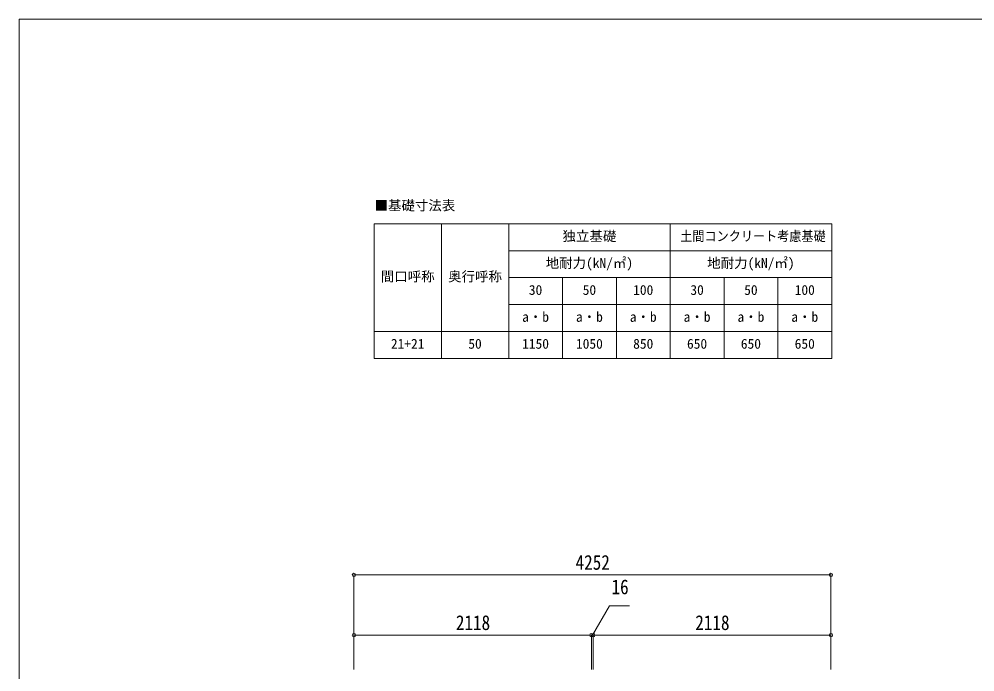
# Model space of a CAD drawing. Units: millimetres at full size, sheet at 1:30. Extents: x -8432 to 8432, y -5820 to 5820.
# Drawn here: x -8432 to 89, y 0 to 5820 of the extents above; entities that cross this region are included whole.
import ezdxf
from ezdxf.enums import TextEntityAlignment as Align

# ---------------------------------------------------------------- set-up
doc = ezdxf.new("R2010")
doc.units = ezdxf.units.MM
doc.header["$LTSCALE"] = 30
doc.header["$PDMODE"] = 32
doc.header["$PDSIZE"] = 30
for name, color, linetype, lineweight in [('0-6_OTH_LINE', 6, 'Continuous', 9), ('0-E_DET2', 7, 'Continuous', 18), ('F-0_240', 7, 'Continuous', 9)]:
    doc.layers.add(name, color=color, linetype=linetype, lineweight=lineweight)
doc.styles.add('ＭＳ ゴシック', font='')
doc.styles.get('ＭＳ ゴシック').set_extended_font_data('MS Gothic')

msp = doc.modelspace()

# ---------------------------------------------------------------- linework, layer by layer
at = {"layer": '0-6_OTH_LINE'}
for p, q in [((-5446.85, 864.8), (-5446.85, 27.52)), ((-1194.38, 864.8), (-5446.85, 864.8)), ((-1194.38, 864.8), (-1194.38, 27.52)), ((-5446.85, 327.52), (-5446.85, 20.12)), ((-5446.85, 327.52), (-3328.61, 327.52)), ((-3328.61, 327.52), (-3328.61, 20.12)), ((-3328.61, 327.52), (-3312.62, 327.52)), ((-3312.62, 327.52), (-3312.62, 20.12)), ((-3312.62, 327.52), (-1194.38, 327.52)), ((-1194.38, 327.52), (-1194.38, 20.12))]:
    msp.add_line(p, q, dxfattribs=at)
msp.add_lwpolyline([(-3320.61, 327.52), (-3168.88, 590.34), (-2989.62, 590.34)], dxfattribs=at)
for p in [(-5446.85, 864.8), (-1194.38, 864.8), (-5446.85, 327.52), (-3328.61, 327.52), (-3312.62, 327.52), (-1194.38, 327.52)]:
    msp.add_point(p, dxfattribs=at)
at = {"layer": '0-E_DET2'}
for p, q in [((-5267.27, 3994.88), (-5267.27, 2794.88)), ((-5267.27, 3994.88), (-1187.27, 3994.88)), ((-4667.27, 3994.88), (-4667.27, 2794.88)), ((-4067.27, 3994.88), (-4067.27, 2794.88)), ((-2627.27, 3994.88), (-2627.27, 2794.88)), ((-1187.27, 3994.88), (-1187.27, 2794.88)), ((-4067.27, 3754.88), (-1187.27, 3754.88)), ((-4067.27, 3514.88), (-1187.27, 3514.88)), ((-3587.27, 3514.88), (-3587.27, 2794.88)), ((-3107.27, 3514.88), (-3107.27, 2794.88)), ((-2147.27, 3514.88), (-2147.27, 2794.88)), ((-1667.27, 3514.88), (-1667.27, 2794.88)), ((-4067.27, 3274.88), (-1187.27, 3274.88)), ((-5267.27, 3034.88), (-1187.27, 3034.88)), ((-5267.27, 2794.88), (-1187.27, 2794.88))]:
    msp.add_line(p, q, dxfattribs=at)
at = {"layer": 'F-0_240', "color": 5}
for q in [(-8432.06, -5820), (8007.94, 5820)]:
    msp.add_line((-8432.06, 5820), q, dxfattribs=at)

# ---------------------------------------------------------------- texts
at = {"layer": '0-6_OTH_LINE', "color": 7, "style": 'ＭＳ ゴシック', "width": 0.85}
for s, p in [('4252', (-3470.61, 870.8)), ('16', (-3150.34, 652.56)), ('2118', (-4537.73, 333.52)), ('2118', (-2403.5, 333.52))]:
    msp.add_text(s, height=132, dxfattribs=at).set_placement(p, align=Align.BOTTOM_LEFT)
at = {"layer": '0-E_DET2', "style": 'ＭＳ ゴシック'}
for s, p in [('■基礎寸法表', (-5263.32, 4088.18)), ('独立基礎', (-3587.27, 3814.88)), ('地耐力(kN/㎡)', (-3737.27, 3574.88)), ('地耐力(kN/㎡)', (-2297.27, 3574.88)), ('間口呼称', (-5207.27, 3454.88)), ('奥行呼称', (-4607.27, 3454.88)), ('30', (-3887.27, 3334.88)), ('50', (-3407.27, 3334.88)), ('100', (-2957.27, 3334.88)), ('30', (-2447.27, 3334.88)), ('50', (-1967.27, 3334.88)), ('100', (-1517.27, 3334.88)), ('a・b', (-3947.27, 3094.88)), ('a・b', (-3467.27, 3094.88)), ('a・b', (-2987.27, 3094.88)), ('a・b', (-2507.27, 3094.88)), ('a・b', (-2027.27, 3094.88)), ('a・b', (-1547.27, 3094.88)), ('21+21', (-5117.27, 2854.88)), ('50', (-4427.27, 2854.88)), ('1150', (-3947.27, 2854.88)), ('1050', (-3467.27, 2854.88)), ('850', (-2957.27, 2854.88)), ('650', (-2477.27, 2854.88)), ('650', (-1997.27, 2854.88)), ('650', (-1517.27, 2854.88))]:
    msp.add_text(s, height=87.98, dxfattribs=at).set_placement(p, align=Align.BOTTOM_LEFT)
at = {"layer": '0-E_DET2', "style": 'ＭＳ ゴシック', "width": 0.9}
msp.add_text('土間コンクリート考慮基礎', height=87.98, dxfattribs=at).set_placement((-2537.27, 3814.88), align=Align.BOTTOM_LEFT)

doc.saveas('drawing.dxf')
